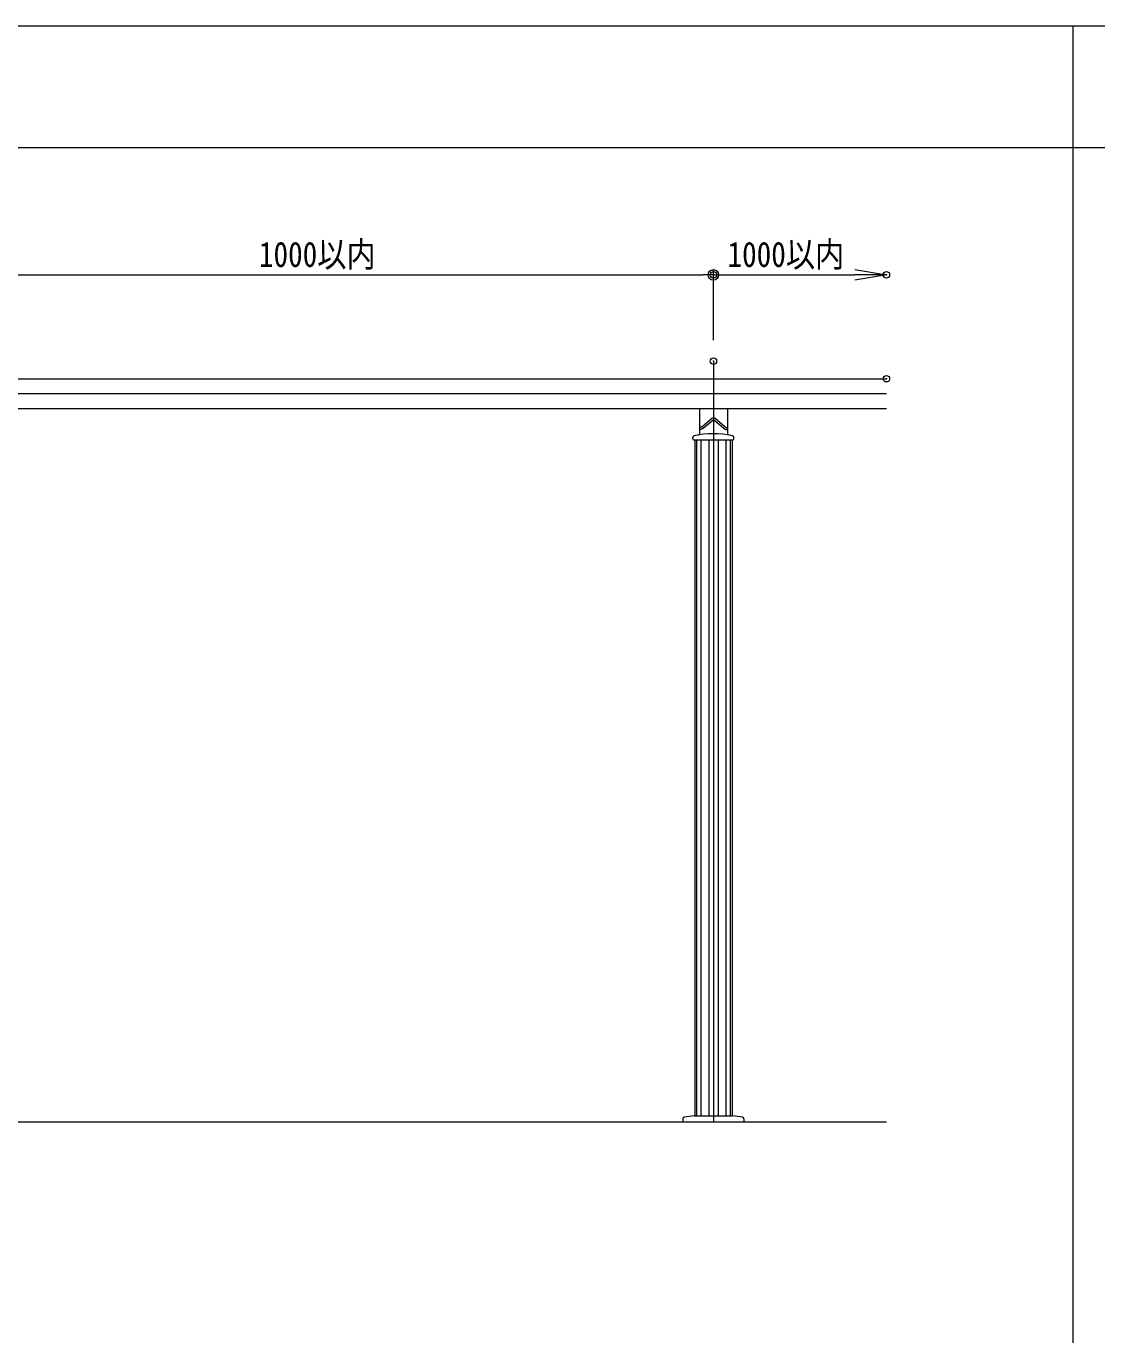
# Model space of a CAD drawing. Units: millimetres, scale not verified. Extents: x -1000 to 1000, y -693 to 692.
# Drawn here: x -465.1 to -56.9, y 193.3 to 692.3 of the extents above; entities that cross this region are included whole.
import ezdxf
from ezdxf.enums import TextEntityAlignment as Align

# ---------------------------------------------------------------- set-up
doc = ezdxf.new("R2010")
doc.units = ezdxf.units.MM
doc.header["$LTSCALE"] = 5
doc.header["$PDMODE"] = 32
doc.header["$PDSIZE"] = 2.5
for name, color, linetype, lineweight in [('0-1_zumenwaku', 6, 'Continuous', 9), ('0-2_1', 3, 'Continuous', 9), ('0-3_center', 5, 'Continuous', 9), ('0-4_5', 1, 'Continuous', 9), ('0-5_0', 1, 'Continuous', 9), ('0-6_DEFPOINTS', 7, 'Continuous', 9), ('0-7_2', 4, 'Continuous', 9), ('1-1_sunpou', 1, 'Continuous', 9)]:
    doc.layers.add(name, color=color, linetype=linetype, lineweight=lineweight)
doc.styles.add('ＭＳ ゴシック', font='')
doc.styles.get('ＭＳ ゴシック').set_extended_font_data('MS Gothic')

# ---------------------------------------------------------------- blocks, each defined once
blk = doc.blocks.new('_OPEN')
at = {"layer": '0-5_0'}
blk.add_line((0, 0), (-5, 0), dxfattribs=at)
blk.add_lwpolyline([(-5, 0.833), (0, 0), (-5, -0.833)], dxfattribs=at)
blk = doc.blocks.new('_ORIGIN')
at = {"layer": '0-5_0'}
blk.add_line((0, 0), (-5, 0), dxfattribs=at)
blk.add_circle((0, 0), 2.5, dxfattribs=at)

msp = doc.modelspace()

# ---------------------------------------------------------------- linework, layer by layer
at = {"layer": '0-1_zumenwaku'}
for p, q in [((-65.941, -692.684), (-65.941, 692.316)), ((-999.276, 646.007), (644.724, 646.007))]:
    msp.add_line(p, q, dxfattribs=at)
msp.add_lwpolyline([(-1000.276, -692.684), (999.724, -692.684), (999.724, 692.316), (-1000.276, 692.316)], close=True, dxfattribs=at)
at = {"layer": '0-2_1'}
for p, q in [((-833.2, 557.901), (-137.161, 557.901)), ((-833.2, 546.581), (-137.161, 546.581)), ((-208.448, 546.55), (-208.448, 536.77)), ((-197.794, 546.55), (-197.794, 536.77)), ((-207.533, 539.577), (-203.827, 542.686)), ((-206.95, 539.066), (-203.335, 542.1)), ((-199.292, 539.066), (-202.907, 542.1)), ((-198.71, 539.577), (-202.415, 542.686)), ((-210.945, 534.919), (-210.945, 535.456)), ((-210.945, 534.919), (-210.945, 535.456)), ((-210.612, 534.586), (-195.63, 534.586)), ((-210.23, 534.586), (-210.23, 276.886)), ((-196.013, 534.586), (-196.013, 276.886)), ((-195.297, 534.919), (-195.297, 535.456)), ((-195.297, 534.919), (-195.297, 535.456)), ((-214.774, 275.703), (-214.774, 274.598)), ((-210.446, 276.886), (-195.796, 276.886)), ((-191.468, 275.703), (-191.468, 274.598))]:
    msp.add_line(p, q, dxfattribs=at)
for points in [[(-208.226, 539.209), (-208.246, 539.206), (-208.266, 539.202), (-208.286, 539.2), (-208.306, 539.197), (-208.326, 539.194), (-208.347, 539.192), (-208.367, 539.189), (-208.387, 539.187), (-208.408, 539.185), (-208.428, 539.183), (-208.448, 539.181), (-208.448, 539.181)], [(-207.533, 539.577), (-207.549, 539.565), (-207.566, 539.552), (-207.583, 539.54), (-207.6, 539.527), (-207.616, 539.515), (-207.633, 539.502), (-207.65, 539.49), (-207.667, 539.478), (-207.683, 539.466), (-207.7, 539.454), (-207.717, 539.442), (-207.734, 539.43), (-207.751, 539.419), (-207.768, 539.407), (-207.785, 539.396), (-207.803, 539.385), (-207.82, 539.374), (-207.837, 539.364), (-207.855, 539.353), (-207.872, 539.343), (-207.89, 539.333), (-207.908, 539.323), (-207.925, 539.314), (-207.943, 539.305), (-207.961, 539.296), (-207.979, 539.287), (-207.998, 539.279), (-208.016, 539.271), (-208.034, 539.264), (-208.053, 539.257), (-208.072, 539.25), (-208.09, 539.243), (-208.109, 539.237), (-208.128, 539.232), (-208.148, 539.226), (-208.167, 539.222), (-208.187, 539.217), (-208.206, 539.213), (-208.226, 539.209)], [(-206.95, 539.066), (-206.978, 539.047), (-207.006, 539.028), (-207.034, 539.009), (-207.062, 538.99), (-207.09, 538.972), (-207.119, 538.953), (-207.147, 538.934), (-207.175, 538.916), (-207.203, 538.897), (-207.231, 538.879), (-207.26, 538.861), (-207.288, 538.843), (-207.316, 538.826), (-207.345, 538.808), (-207.373, 538.791), (-207.402, 538.774), (-207.431, 538.758), (-207.46, 538.741), (-207.488, 538.725), (-207.517, 538.71), (-207.546, 538.695), (-207.576, 538.68), (-207.605, 538.665), (-207.634, 538.651), (-207.664, 538.637), (-207.693, 538.624), (-207.723, 538.612), (-207.753, 538.599), (-207.783, 538.587), (-207.813, 538.576), (-207.843, 538.566), (-207.874, 538.555), (-207.904, 538.546), (-207.935, 538.537), (-207.966, 538.528), (-207.997, 538.521), (-208.028, 538.514), (-208.06, 538.507), (-208.091, 538.501)], [(-199.292, 539.066), (-199.264, 539.047), (-199.236, 539.028), (-199.208, 539.009), (-199.18, 538.99), (-199.152, 538.972), (-199.124, 538.953), (-199.096, 538.934), (-199.068, 538.916), (-199.039, 538.897), (-199.011, 538.879), (-198.983, 538.861), (-198.954, 538.843), (-198.926, 538.826), (-198.898, 538.808), (-198.869, 538.791), (-198.84, 538.774), (-198.812, 538.758), (-198.783, 538.741), (-198.754, 538.725), (-198.725, 538.71), (-198.696, 538.695), (-198.667, 538.68), (-198.638, 538.665), (-198.608, 538.651), (-198.579, 538.637), (-198.549, 538.624), (-198.519, 538.612), (-198.49, 538.599), (-198.46, 538.587), (-198.429, 538.576), (-198.399, 538.566), (-198.369, 538.555), (-198.338, 538.546), (-198.307, 538.537), (-198.277, 538.528), (-198.245, 538.521), (-198.214, 538.514), (-198.183, 538.507), (-198.151, 538.501)], [(-198.71, 539.577), (-198.693, 539.565), (-198.676, 539.552), (-198.66, 539.54), (-198.643, 539.527), (-198.626, 539.515), (-198.609, 539.502), (-198.593, 539.49), (-198.576, 539.478), (-198.559, 539.466), (-198.542, 539.454), (-198.525, 539.442), (-198.508, 539.43), (-198.491, 539.419), (-198.474, 539.407), (-198.457, 539.396), (-198.44, 539.385), (-198.422, 539.374), (-198.405, 539.364), (-198.388, 539.353), (-198.37, 539.343), (-198.353, 539.333), (-198.335, 539.323), (-198.317, 539.314), (-198.299, 539.305), (-198.281, 539.296), (-198.263, 539.287), (-198.245, 539.279), (-198.227, 539.271), (-198.208, 539.264), (-198.19, 539.257), (-198.171, 539.25), (-198.152, 539.243), (-198.133, 539.237), (-198.114, 539.232), (-198.095, 539.226), (-198.075, 539.222), (-198.056, 539.217), (-198.036, 539.213), (-198.016, 539.209)], [(-198.016, 539.209), (-197.997, 539.206), (-197.977, 539.202), (-197.956, 539.2), (-197.936, 539.197), (-197.916, 539.194), (-197.896, 539.192), (-197.876, 539.189), (-197.855, 539.187), (-197.835, 539.185), (-197.815, 539.183), (-197.794, 539.181), (-197.794, 539.181)], [(-208.091, 538.501), (-208.123, 538.496), (-208.155, 538.492), (-208.187, 538.488), (-208.22, 538.485), (-208.252, 538.482), (-208.285, 538.48), (-208.317, 538.478), (-208.35, 538.476), (-208.383, 538.475), (-208.415, 538.474), (-208.448, 538.472)], [(-198.151, 538.501), (-198.119, 538.496), (-198.087, 538.492), (-198.055, 538.488), (-198.023, 538.485), (-197.991, 538.482), (-197.958, 538.48), (-197.925, 538.478), (-197.893, 538.476), (-197.86, 538.475), (-197.827, 538.474), (-197.794, 538.472)]]:
    msp.add_lwpolyline(points, dxfattribs=at)
for centre, radius, start, end in [((-203.121, 541.845), 1.099, 50, 130), ((-203.121, 541.845), 0.333, 50, 130), ((-210.28, 535.456), 0.666, 102.67308, 180), ((-210.28, 535.456), 0.666, 102.67308, 180), ((-210.612, 534.919), 0.333, 180, 270), ((-203.121, 503.623), 33.294, 77.32692, 102.67308), ((-208.781, 536.77), 0.333, 279.68997, 0), ((-197.461, 536.77), 0.333, 180, 260.31003), ((-195.963, 535.456), 0.666, 360, 77.32692), ((-195.963, 535.456), 0.666, 360, 77.32692), ((-195.63, 534.919), 0.333, 270, 0), ((-214.108, 275.703), 0.666, 99.59407, 180), ((-203.121, 210.702), 66.589, 96.31532, 99.59407), ((-203.121, 210.702), 66.589, 80.40593, 83.68468), ((-192.134, 275.703), 0.666, 0, 80.40593)]:
    msp.add_arc(centre, radius, start, end, dxfattribs=at)
at = {"layer": '0-3_center'}
for p, q in [((-203.121, 564.623), (-203.121, 274.598)), ((-845.761, 552.241), (-137.161, 552.241))]:
    msp.add_line(p, q, dxfattribs=at)
at = {"layer": '0-4_5'}
msp.add_line((-942.444, 274.598), (-137.138, 274.598), dxfattribs=at)
at = {"layer": '0-6_DEFPOINTS'}
for p in [(-203.121, 597.492), (-137.161, 597.492), (-203.121, 564.623), (-203.121, 564.623), (-137.161, 557.901)]:
    msp.add_point(p, dxfattribs=at)
at = {"layer": '0-7_2'}
for p, q in [((-209.564, 534.586), (-209.564, 276.886)), ((-207.899, 534.586), (-207.899, 276.886)), ((-204.902, 534.586), (-204.902, 276.886)), ((-201.34, 534.586), (-201.34, 276.886)), ((-198.343, 534.586), (-198.343, 276.886)), ((-196.679, 534.586), (-196.679, 276.886))]:
    msp.add_line(p, q, dxfattribs=at)
at = {"layer": '1-1_sunpou'}
for p, q in [((-203.121, 572.623), (-203.121, 599.492)), ((-203.121, 572.623), (-203.121, 599.492)), ((-502.47, 597.492), (-207.121, 597.492)), ((-203.121, 597.492), (-149.161, 597.492))]:
    msp.add_line(p, q, dxfattribs=at)

# ---------------------------------------------------------------- block references
for name, p, xscale, yscale in [('_ORIGIN', (-203.121, 597.492), 0.8, 0.8), ('_OPEN', (-137.161, 597.492), 2.4, 2.4)]:
    msp.add_blockref(name, p, dxfattribs=dict(at, xscale=xscale, yscale=yscale))

# ---------------------------------------------------------------- texts
at = {"layer": '1-1_sunpou', "color": 2, "style": 'ＭＳ ゴシック', "width": 0.85}
for p in [(-376.362, 597.641), (-197.708, 597.641)]:
    msp.add_text('1000以内', height=9.604, dxfattribs=at).set_placement(p, align=Align.BOTTOM_LEFT)

doc.saveas('drawing.dxf')
